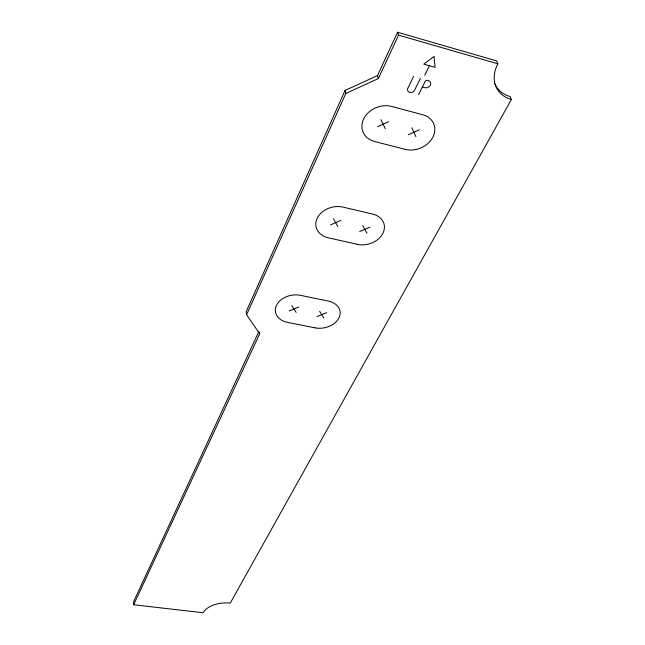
<?xml version="1.0" encoding="UTF-8"?>
<svg xmlns="http://www.w3.org/2000/svg" width="645" height="645" viewBox="0 0 645 645"><rect width="100%" height="100%" fill="white"/><g stroke="black" fill="none" stroke-linecap="round" stroke-linejoin="round"><path stroke-width="0.97" d="M345.051 90.461L246.205 311.591L246.592 314.744L259.677 333.788L133.66 604.76L203.159 612.75A21.414 11.933 -5.6 0 1 230.249 603.123L511.396 99.499A34.282 26.937 -30.9 0 1 497.892 63.823L496.642 60.92L397.586 32.25L377.502 75.578L345.051 90.461L345.809 93.444L246.592 314.744M258.839 331.546L133.604 601.704L133.66 604.76M345.809 93.444L378.373 78.537L398.546 35.144L397.586 32.25M413.582 76.441L407.842 88.22A3.846 3.185 -24.6 0 0 409.696 92.324A3.846 3.185 -24.6 0 0 414.646 90.082L420.427 78.343M424.716 75.296L429.441 65.725L435.053 67.306L434.045 56.397L423.805 64.137L429.046 65.613M418.613 94.573L425.047 81.609A2.096 1.733 -26 0 1 427.756 80.383L428.328 80.544A4.313 3.556 -25.8 0 1 430.336 85.148A4.313 3.556 -25.8 0 1 424.789 87.656L422.765 87.099M377.535 126.694L388.685 121.703M408.325 134.716L419.452 129.79M330.482 224.855L340.794 220.421M359.668 231.547L369.964 227.161M289.194 310.995L298.788 307.012M316.929 316.606L326.507 312.664M398.546 35.144L497.892 63.823M291.79 305.585L296.168 312.406M319.614 311.261L323.798 318.001M333.425 218.711L337.827 226.54M362.716 225.484L366.892 233.2M380.913 119.664L385.283 128.718M411.816 127.783L415.944 136.7M511.396 99.499L510.139 96.556A34.177 26.905 -31.1 0 1 494.844 83.85M377.502 75.578L378.373 78.537M259.467 332.207L259.677 333.788M315.034 327.853L287.533 322.379A18.761 13.819 -9.4 0 1 276.495 305.295A18.761 13.819 -9.4 0 1 300.57 295.354L328.531 301.15A18.624 13.593 -10.8 0 1 338.891 317.985A18.624 13.593 -10.8 0 1 315.034 327.853M357.241 244.326L328.321 237.811A20.035 15.641 -13.5 0 1 317.227 218.22A20.035 15.641 -13.5 0 1 343.108 207.134L372.544 214.059A19.914 15.351 -15.1 0 1 382.888 233.337A19.914 15.351 -15.1 0 1 357.241 244.326M405.237 149.366L374.737 141.553A21.616 17.754 -20.6 0 1 363.683 118.89A21.616 17.754 -20.6 0 1 391.668 106.441L422.733 114.754A21.511 17.367 -22.1 0 1 432.948 137.022A21.511 17.367 -22.1 0 1 405.237 149.366"/></g></svg>
